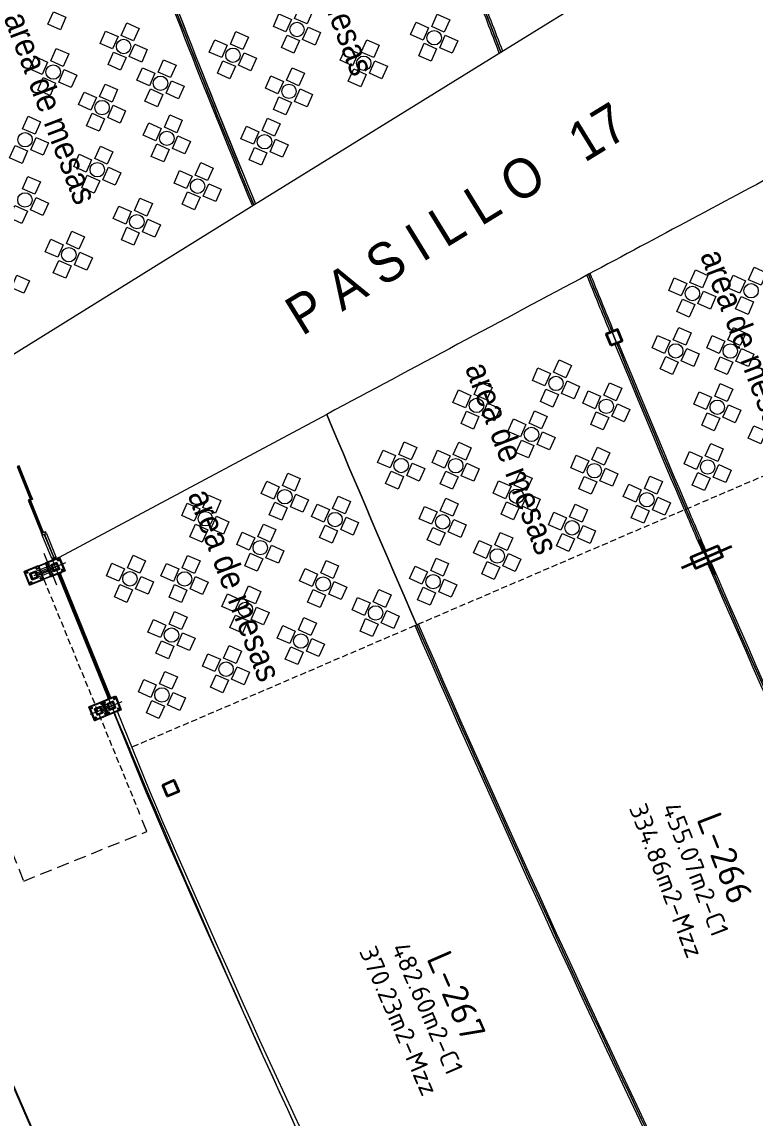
# Model space of a CAD drawing. Header units: metres. Extents: x 2 to 659295185, y -28 to 1124222152.
# Drawn here: x 655448.34 to 655478.48, y 1126261.32 to 1126306.41 of the extents above; entities that cross this region are included whole.
import ezdxf
from ezdxf.enums import TextEntityAlignment as Align

# ---------------------------------------------------------------- set-up
doc = ezdxf.new("R2010")
doc.units = ezdxf.units.M
doc.header["$MEASUREMENT"] = 0
for name, pattern in [('CCSM_C1_CUERPO NS$0$CONTINUA', [0]), ('CCSM_C1_CUERPO NS$0$DASHED', [0.75, 0.5, -0.25]), ('CCSM_C1_CUERPO NS$0$HIDDEN', [0.375, 0.25, -0.125]), ('CCSM_C1_CUERPO NS$0$HIDDEN2', [0.1875, 0.125, -0.0625]), ('CCSM_C1_CUERPO QR$0$HIDDEN', [0.375, 0.25, -0.125]), ('DASHDOT', [1, 0.5, -0.25, 0, -0.25])]:
    doc.linetypes.add(name, pattern=pattern)
doc.layers.get('0').update_dxf_attribs({"linetype": 'CONTINUOUS'})
for name, color, linetype in [('CCSM_C1_CUERPO BJ$0$A-LOCAL ID', 7, 'CONTINUOUS'), ('CCSM_C1_CUERPO BJ$0$ID_Nº LOCAL', 7, 'CONTINUOUS'), ('CCSM_C1_CUERPO NS$0$01', 1, 'CONTINUOUS'), ('CCSM_C1_CUERPO NS$0$03', 3, 'CONTINUOUS'), ('CCSM_C1_CUERPO NS$0$A-LOCAL ID', 7, 'CONTINUOUS'), ('CCSM_C1_CUERPO NS$0$A-MARCOS LOCALES', 4, 'CONTINUOUS'), ('CCSM_C1_CUERPO NS$0$a-mobiliario', 8, 'CCSM_C1_CUERPO NS$0$HIDDEN2'), ('CCSM_C1_CUERPO NS$0$A-PARED', 2, 'CCSM_C1_CUERPO NS$0$CONTINUA'), ('CCSM_C1_CUERPO NS$0$A-PROYECCIONES', 5, 'CCSM_C1_CUERPO NS$0$DASHED'), ('CCSM_C1_CUERPO NS$0$A-PUERTA', 5, 'CCSM_C1_CUERPO NS$0$CONTINUA'), ('CCSM_C1_CUERPO NS$0$FAC-ALUCOBOND', 7, 'CONTINUOUS'), ('CCSM_C1_CUERPO NS$0$ID_AREA EXACTA', 7, 'CONTINUOUS'), ('CCSM_C1_CUERPO NS$0$ID_Nº LOCAL', 7, 'CONTINUOUS'), ('CCSM_C1_CUERPO NS$0$ID_RUBRO', 7, 'CONTINUOUS'), ('CCSM_C1_CUERPO QR$0$A_PROYECCION', 5, 'CONTINUOUS'), ('Parcelas', 140, 'CONTINUOUS')]:
    doc.layers.add(name, color=color, linetype=linetype)
doc.layers.add('CCSM_C1_CUERPO NS$0$A-AREAS COMERCIALES', color=151, linetype='CONTINUOUS', plot=False)
for name, color, linetype, lineweight in [('CCSM_XREF ESTRUCTURA15$0$E-CA-COLUMNA', 2, 'CONTINUOUS', 35), ('CCSM_XREF ESTRUCTURA15$0$E-CS-COLUMNA', 2, 'CONTINUOUS', 35), ('LOCALES ASIGNADOS', 41, 'DASHDOT', 0)]:
    doc.layers.add(name, color=color, linetype=linetype, lineweight=lineweight)
doc.styles.add('CCSM_C1_CUERPO BJ$0$ROMANS', font='romans__.ttf')
doc.styles.add('CCSM_C1_CUERPO BJ$0$sigo', font='arial.ttf', dxfattribs={"width": 0.9})
doc.styles.add('CCSM_C1_CUERPO NS$0$ROMANS', font='romans__.ttf')
doc.styles.add('CCSM_C1_CUERPO NS$0$sigo', font='arial.ttf', dxfattribs={"width": 0.9})

# ---------------------------------------------------------------- blocks, each defined once
blk = doc.blocks.new('CCSM_C1_CUERPO NS$0$MARCO LOCAL-COLUMNA')
for points in [[(-0.05, -0.05), (-0.05, 0), (0.05, 0), (0.05, -0.05)], [(-0.045, -0.045), (-0.045, -0.005), (0.045, -0.005), (0.045, -0.045)]]:
    blk.add_lwpolyline(points, close=True)
blk = doc.blocks.new('CCSM_C1_CUERPO NS$0$Plancha')
at = {"layer": 'CCSM_C1_CUERPO NS$0$FAC-ALUCOBOND', "color": 30, "ltscale": 0.5}
blk.add_lwpolyline([(-1005445.059, 829005.109), (-1005444.459, 829005.109), (-1005444.459, 829004.509), (-1005445.059, 829004.509)], close=True, dxfattribs=at)
at = {"layer": 'CCSM_C1_CUERPO NS$0$FAC-ALUCOBOND', "color": 5, "ltscale": 0.5}
for points in [[(-1005444.889, 829004.679), (-1005444.629, 829004.679), (-1005444.629, 829004.939), (-1005444.889, 829004.939)], [(-1005444.869, 829004.699), (-1005444.649, 829004.699), (-1005444.649, 829004.919), (-1005444.869, 829004.919)]]:
    blk.add_lwpolyline(points, close=True, dxfattribs=at)
at = {"layer": 'CCSM_C1_CUERPO NS$0$FAC-ALUCOBOND', "color": 6, "ltscale": 0.5}
for centre in [(-1005444.974, 829005.024), (-1005444.544, 829005.024), (-1005444.974, 829004.594), (-1005444.544, 829004.594)]:
    blk.add_circle(centre, 0.0159, dxfattribs=at)
blk = doc.blocks.new('CCSM_C1_CUERPO NS$0$IDENT LOCAL')
at = {"style": 'CCSM_C1_CUERPO NS$0$ROMANS'}
for tag, height, p in [('NºLOCAL', 0.7, (0, 2.404)), ('AREA-EXACTA', 0.5, (0, 1.7)), ('RUBRO', 0.35, (0, 0.85)), ('USO', 0.35, (0, 0))]:
    blk.add_attdef(tag, text='', height=height, dxfattribs=at).set_placement(p, align=Align.BOTTOM_CENTER)
blk = doc.blocks.new('CCSM_XREF ESTRUCTURA15$0$CCSM_COLUMNA REC')
at = {"layer": 'CCSM_XREF ESTRUCTURA15$0$E-CA-COLUMNA'}
blk.add_lwpolyline([(-0.25, -0.25), (0.25, -0.25), (0.25, 0.25), (-0.25, 0.25)], close=True, dxfattribs=at)
blk = doc.blocks.new('CCSM_XREF ESTRUCTURA15$0$COLUM REC 120x50 mid')
at = {"color": 5}
for p, q in [((0, 1.124), (0, -1.124)), ((-0.789, 0), (0.789, 0))]:
    blk.add_line(p, q, dxfattribs=at)
at = {"color": 2}
blk.add_lwpolyline([(-0.25, 0.6), (-0.25, -0.6), (0.25, -0.6), (0.25, 0.6)], close=True, dxfattribs=at)
blk = doc.blocks.new('CCSM_C1_CUERPO BJ$0$IDENT LOCAL')
at = {"style": 'CCSM_C1_CUERPO BJ$0$ROMANS'}
for tag, height, p in [('AREA-EXACTA', 0.5, (0.587, 0.096)), ('NºLOCAL', 0.7, (1.17, 0.119)), ('RUBRO', 0.35, (0, 0)), ('USO', 0.35, (-0.587, -0.096))]:
    blk.add_attdef(tag, text='', height=height, rotation=279.3085, dxfattribs=at).set_placement(p, align=Align.BOTTOM_CENTER)

msp = doc.modelspace()

# ---------------------------------------------------------------- hatches: boundary and pattern name
at = {"layer": 'LOCALES ASIGNADOS'}
h = msp.add_hatch(color=256, dxfattribs=at)
edge = h.paths.add_edge_path()
edge.add_arc((219491.1056, 1054914.3756), 441878.9229, 9.308049718, 9.309563548, ccw=False)
edge.add_line((655551.8097, 1126384.9626), (655564.5398, 1126387.0492))
edge.add_line((655564.5398, 1126387.0492), (655562.5867, 1126398.9652))
edge.add_line((655562.5867, 1126398.9652), (655552.3922, 1126397.2942))
edge.add_line((655552.3922, 1126397.2942), (655552.4569, 1126396.8995))
edge.add_line((655552.4569, 1126396.8995), (655549.9212, 1126396.4839))

# ---------------------------------------------------------------- linework, layer by layer
at = {"layer": 'CCSM_C1_CUERPO NS$0$01', "lineweight": 5}
for p, q in [((655449.2698, 1126283.4927), (655449.2695, 1126283.492)), ((655449.2703, 1126283.4925), (655449.27, 1126283.4918))]:
    msp.add_line(p, q, dxfattribs=at)
at = {"layer": 'CCSM_C1_CUERPO NS$0$03', "lineweight": 5}
for p, q in [((655449.2695, 1126283.492), (655449.2679, 1126283.4883)), ((655449.27, 1126283.4918), (655449.2685, 1126283.4881))]:
    msp.add_line(p, q, dxfattribs=at)
at = {"layer": 'CCSM_C1_CUERPO NS$0$A-AREAS COMERCIALES', "lineweight": 5}
for points in [[(655476.5739, 1126310.4603, -0.0131207), (655467.6362, 1126335.8376), (655458.2684, 1126332.8156, 0.0136603), (655468.0327, 1126305.1682)], [(655468.0327, 1126305.1682, -0.0136603), (655458.2684, 1126332.8156), (655446.8587, 1126329.0974, 0.0216833), (655457.8825, 1126298.8792)], [(655436.8085, 1126326.0028), (655434.4359, 1126325.2346, 0.0121304), (655443.6808, 1126298.8664), (655443.6808, 1126298.8664, 0.5484899), (655443.6808, 1126298.8664), (655443.6808, 1126298.8664), (655443.6808, 1126298.8664), (655443.9517, 1126298.1514), (655443.9517, 1126298.1514), (655444.2078, 1126297.6024), (655444.2658, 1126297.4583), (655446.2902, 1126292.4525), (655446.5151, 1126291.8962), (655446.7936, 1126292.0086), (655457.8825, 1126298.8792, -0.0216833), (655446.8587, 1126329.0974), (655436.8619, 1126325.8408)], [(655487.1236, 1126261.2568), (655495.752, 1126265.4652, -0.0176781), (655480.1434, 1126300.5818, -0.0000026), (655471.635, 1126296.0281, 0.0173463)], [(655487.1237, 1126261.2566, -0.017346), (655471.635, 1126296.0281, 0.0000021), (655460.8734, 1126290.2684, 0.013291), (655476.3378, 1126255.9966)]]:
    msp.add_lwpolyline(points, format="xyb", close=True, dxfattribs=at)
for points in [[(655452.8255, 1126311.9592, 0.0093911), (655457.918, 1126298.9894)], [(655451.9063, 1126278.5648, 0.0160627), (655464.6555, 1126250.3005), (655476.3379, 1126255.9963, -0.0132909), (655460.8734, 1126290.2684), (655449.8785, 1126284.3838), (655449.5998, 1126284.2685), (655449.8215, 1126283.7201, 0.000064), (655451.9063, 1126278.5648)]]:
    msp.add_lwpolyline(points, format="xyb", dxfattribs=at)
at = {"layer": 'CCSM_C1_CUERPO NS$0$A-MARCOS LOCALES', "color": 9, "lineweight": 5}
for p, q in [((655451.8891, 1126278.6064), (655449.8247, 1126283.7122)), ((655451.9818, 1126278.6439), (655449.9174, 1126283.7497))]:
    msp.add_line(p, q, dxfattribs=at)
at = {"layer": 'CCSM_C1_CUERPO NS$0$a-mobiliario', "linetype": 'Continuous', "lineweight": 5}
for points in [[(655459.7781, 1126307.0668), (655460.2902, 1126306.8402), (655460.0635, 1126306.3281), (655459.5515, 1126306.5548)], [(655449.6388, 1126306.8284), (655450.1509, 1126306.6017), (655449.9242, 1126306.0896), (655449.4122, 1126306.3163)], [(655458.9095, 1126306.7361), (655459.4216, 1126306.5094), (655459.195, 1126305.9973), (655458.6829, 1126306.224)], [(655465.4172, 1126306.7277), (655465.9293, 1126306.501), (655465.7027, 1126305.9889), (655465.1906, 1126306.2156)], [(655452.6504, 1126306.366), (655453.1625, 1126306.1393), (655452.9358, 1126305.6273), (655452.4238, 1126305.8539)], [(655460.1089, 1126306.1983), (655460.621, 1126305.9716), (655460.3943, 1126305.4595), (655459.8822, 1126305.6862)], [(655464.5487, 1126306.3969), (655465.0607, 1126306.1703), (655464.8341, 1126305.6582), (655464.322, 1126305.8848)], [(655451.7818, 1126306.0352), (655452.2939, 1126305.8086), (655452.0673, 1126305.2965), (655451.5552, 1126305.5231)], [(655456.2737, 1126305.6776), (655456.7858, 1126305.4509), (655456.5591, 1126304.9388), (655456.047, 1126305.1655)], [(655457.1423, 1126306.0083), (655457.6543, 1126305.7817), (655457.4277, 1126305.2696), (655456.9156, 1126305.4963)], [(655459.2403, 1126305.8675), (655459.7524, 1126305.6409), (655459.5257, 1126305.1288), (655459.0137, 1126305.3554)], [(655462.5223, 1126305.6785), (655463.0344, 1126305.4518), (655462.8077, 1126304.9398), (655462.2957, 1126305.1664)], [(655465.748, 1126305.8591), (655466.2601, 1126305.6325), (655466.0334, 1126305.1204), (655465.5214, 1126305.347)], [(655449.7555, 1126305.3168), (655450.2676, 1126305.0902), (655450.0409, 1126304.5781), (655449.5288, 1126304.8047)], [(655452.9812, 1126305.4974), (655453.4933, 1126305.2708), (655453.2666, 1126304.7587), (655452.7545, 1126304.9853)], [(655461.6537, 1126305.3477), (655462.1658, 1126305.1211), (655461.9392, 1126304.609), (655461.4271, 1126304.8356)], [(655464.8794, 1126305.5283), (655465.3915, 1126305.3017), (655465.1649, 1126304.7896), (655464.6528, 1126305.0163)], [(655448.8869, 1126304.986), (655449.399, 1126304.7594), (655449.1723, 1126304.2473), (655448.6603, 1126304.4739)], [(655452.1126, 1126305.1666), (655452.6247, 1126304.94), (655452.398, 1126304.4279), (655451.886, 1126304.6546)], [(655454.1665, 1126304.8559), (655454.6785, 1126304.6293), (655454.4519, 1126304.1172), (655453.9398, 1126304.3438)], [(655456.6044, 1126304.809), (655457.1165, 1126304.5824), (655456.8899, 1126304.0703), (655456.3778, 1126304.2969)], [(655457.473, 1126305.1398), (655457.9851, 1126304.9131), (655457.7585, 1126304.401), (655457.2464, 1126304.6277)], [(655462.8531, 1126304.8099), (655463.3652, 1126304.5833), (655463.1385, 1126304.0712), (655462.6264, 1126304.2978)], [(655450.0862, 1126304.4482), (655450.5983, 1126304.2216), (655450.3717, 1126303.7095), (655449.8596, 1126303.9361)], [(655453.2979, 1126304.5251), (655453.81, 1126304.2985), (655453.5833, 1126303.7864), (655453.0712, 1126304.0131)], [(655459.4478, 1126304.5222), (655459.9599, 1126304.2955), (655459.7332, 1126303.7835), (655459.2211, 1126304.0101)], [(655461.9845, 1126304.4792), (655462.4966, 1126304.2525), (655462.2699, 1126303.7404), (655461.7579, 1126303.9671)], [(655449.2177, 1126304.1175), (655449.7298, 1126303.8908), (655449.5031, 1126303.3787), (655448.991, 1126303.6054)], [(655451.7652, 1126303.8526), (655452.2773, 1126303.626), (655452.0506, 1126303.1139), (655451.5385, 1126303.3405)], [(655454.4972, 1126303.9873), (655455.0093, 1126303.7607), (655454.7827, 1126303.2486), (655454.2706, 1126303.4753)], [(655458.5792, 1126304.1914), (655459.0913, 1126303.9648), (655458.8646, 1126303.4527), (655458.3526, 1126303.6793)], [(655450.8966, 1126303.5218), (655451.4087, 1126303.2952), (655451.182, 1126302.7831), (655450.67, 1126303.0098)], [(655453.6287, 1126303.6566), (655454.1407, 1126303.4299), (655453.9141, 1126302.9178), (655453.402, 1126303.1445)], [(655459.7785, 1126303.6536), (655460.2906, 1126303.427), (655460.064, 1126302.9149), (655459.5519, 1126303.1415)], [(655452.0959, 1126302.984), (655452.608, 1126302.7574), (655452.3814, 1126302.2453), (655451.8693, 1126302.4719)], [(655458.91, 1126303.3228), (655459.4221, 1126303.0962), (655459.1954, 1126302.5841), (655458.6833, 1126302.8108)], [(655448.5998, 1126302.5301), (655449.1119, 1126302.3034), (655448.8853, 1126301.7913), (655448.3732, 1126302.018)], [(655451.2274, 1126302.6533), (655451.7395, 1126302.4266), (655451.5128, 1126301.9145), (655451.0007, 1126302.1412)], [(655454.425, 1126302.5894), (655454.9371, 1126302.3627), (655454.7105, 1126301.8507), (655454.1984, 1126302.0773)], [(655453.5565, 1126302.2586), (655454.0686, 1126302.032), (655453.8419, 1126301.5199), (655453.3298, 1126301.7465)], [(655457.5747, 1126302.1191), (655458.0868, 1126301.8924), (655457.8602, 1126301.3803), (655457.3481, 1126301.607)], [(655458.4433, 1126302.4498), (655458.9554, 1126302.2232), (655458.7287, 1126301.7111), (655458.2166, 1126301.9378)], [(655448.9306, 1126301.6615), (655449.4427, 1126301.4348), (655449.2161, 1126300.9228), (655448.704, 1126301.1494)], [(655454.7558, 1126301.7208), (655455.2679, 1126301.4942), (655455.0412, 1126300.9821), (655454.5292, 1126301.2087)], [(655448.062, 1126301.3307), (655448.5741, 1126301.1041), (655448.3475, 1126300.592), (655447.8354, 1126300.8186)], [(655451.5668, 1126301.2989), (655452.0789, 1126301.0723), (655451.8523, 1126300.5602), (655451.3402, 1126300.7868)], [(655453.8872, 1126301.3901), (655454.3993, 1126301.1634), (655454.1727, 1126300.6513), (655453.6606, 1126300.878)], [(655457.9055, 1126301.2505), (655458.4176, 1126301.0239), (655458.1909, 1126300.5118), (655457.6788, 1126300.7384)], [(655458.7741, 1126301.5813), (655459.2861, 1126301.3546), (655459.0595, 1126300.8425), (655458.5474, 1126301.0692)], [(655450.6982, 1126300.9682), (655451.2103, 1126300.7415), (655450.9837, 1126300.2294), (655450.4716, 1126300.4561)], [(655451.8976, 1126300.4304), (655452.4097, 1126300.2037), (655452.183, 1126299.6916), (655451.6709, 1126299.9183)], [(655454.8246, 1126300.2924), (655455.3367, 1126300.0658), (655455.11, 1126299.5537), (655454.5979, 1126299.7803)], [(655455.6932, 1126300.6232), (655456.2052, 1126300.3966), (655455.9786, 1126299.8845), (655455.4665, 1126300.1111)], [(655448.5925, 1126300.0562), (655449.1046, 1126299.8296), (655448.8779, 1126299.3175), (655448.3658, 1126299.5441)], [(655451.029, 1126300.0996), (655451.5411, 1126299.8729), (655451.3145, 1126299.3609), (655450.8024, 1126299.5875)], [(655455.1554, 1126299.4239), (655455.6674, 1126299.1972), (655455.4408, 1126298.6851), (655454.9287, 1126298.9118)], [(655456.0239, 1126299.7546), (655456.536, 1126299.528), (655456.3094, 1126299.0159), (655455.7973, 1126299.2425)], [(655448.9233, 1126299.1876), (655449.4353, 1126298.961), (655449.2087, 1126298.4489), (655448.6966, 1126298.6755)], [(655453.1946, 1126299.1623), (655453.7067, 1126298.9356), (655453.4801, 1126298.4235), (655452.968, 1126298.6502)], [(655448.0547, 1126298.8569), (655448.5668, 1126298.6302), (655448.3401, 1126298.1181), (655447.828, 1126298.3448)], [(655452.3261, 1126298.8315), (655452.8381, 1126298.6049), (655452.6115, 1126298.0928), (655452.0994, 1126298.3194)], [(655453.5254, 1126298.2937), (655454.0375, 1126298.067), (655453.8108, 1126297.555), (655453.2987, 1126297.7816)], [(655450.3979, 1126297.8013), (655450.91, 1126297.5746), (655450.6834, 1126297.0625), (655450.1713, 1126297.2892)], [(655452.6568, 1126297.9629), (655453.1689, 1126297.7363), (655452.9423, 1126297.2242), (655452.4302, 1126297.4508)], [(655449.5293, 1126297.4705), (655450.0414, 1126297.2439), (655449.8148, 1126296.7318), (655449.3027, 1126296.9584)], [(655450.7287, 1126296.9327), (655451.2408, 1126296.7061), (655451.0141, 1126296.194), (655450.502, 1126296.4206)], [(655449.8601, 1126296.6019), (655450.3722, 1126296.3753), (655450.1456, 1126295.8632), (655449.6335, 1126296.0898)], [(655476.0298, 1126296.2084), (655476.5419, 1126295.9818), (655476.3152, 1126295.4697), (655475.8031, 1126295.6963)], [(655478.4445, 1126296.3193), (655478.9566, 1126296.0926), (655478.7299, 1126295.5806), (655478.2179, 1126295.8072)], [(655448.1405, 1126295.9903), (655448.6526, 1126295.7637), (655448.4259, 1126295.2516), (655447.9138, 1126295.4783)], [(655475.1612, 1126295.8776), (655475.6733, 1126295.651), (655475.4466, 1126295.1389), (655474.9346, 1126295.3655)], [(655477.5759, 1126295.9885), (655478.088, 1126295.7619), (655477.8614, 1126295.2498), (655477.3493, 1126295.4764)], [(655476.3605, 1126295.3398), (655476.8726, 1126295.1132), (655476.646, 1126294.6011), (655476.1339, 1126294.8277)], [(655475.492, 1126295.0091), (655476.0041, 1126294.7824), (655475.7774, 1126294.2703), (655475.2653, 1126294.497)], [(655477.9067, 1126295.1199), (655478.4188, 1126294.8933), (655478.1921, 1126294.3812), (655477.6801, 1126294.6079)], [(655474.4769, 1126293.5163), (655474.989, 1126293.2897), (655474.7624, 1126292.7776), (655474.2503, 1126293.0042)], [(655475.3455, 1126293.8471), (655475.8576, 1126293.6205), (655475.631, 1126293.1084), (655475.1189, 1126293.335)], [(655476.7201, 1126293.5093), (655477.2322, 1126293.2826), (655477.0055, 1126292.7706), (655476.4935, 1126292.9972)], [(655477.5887, 1126293.8401), (655478.1008, 1126293.6134), (655477.8741, 1126293.1013), (655477.362, 1126293.328)], [(655474.8077, 1126292.6478), (655475.3198, 1126292.4211), (655475.0932, 1126291.909), (655474.5811, 1126292.1357)], [(655475.6763, 1126292.9785), (655476.1884, 1126292.7519), (655475.9617, 1126292.2398), (655475.4496, 1126292.4664)], [(655477.0509, 1126292.6407), (655477.563, 1126292.4141), (655477.3363, 1126291.902), (655476.8242, 1126292.1286)], [(655477.9194, 1126292.9715), (655478.4315, 1126292.7448), (655478.2049, 1126292.2328), (655477.6928, 1126292.4594)], [(655469.555, 1126292.1778), (655470.0671, 1126291.9511), (655469.8405, 1126291.439), (655469.3284, 1126291.6657)], [(655470.4236, 1126292.5085), (655470.9357, 1126292.2819), (655470.7091, 1126291.7698), (655470.197, 1126291.9964)], [(655466.2891, 1126291.2726), (655466.8012, 1126291.046), (655466.5745, 1126290.5339), (655466.0625, 1126290.7605)], [(655467.1577, 1126291.6034), (655467.6698, 1126291.3768), (655467.4431, 1126290.8647), (655466.931, 1126291.0913)], [(655469.8858, 1126291.3092), (655470.3979, 1126291.0825), (655470.1713, 1126290.5705), (655469.6592, 1126290.7971)], [(655470.7544, 1126291.64), (655471.2665, 1126291.4133), (655471.0398, 1126290.9012), (655470.5277, 1126291.1279)], [(655471.622, 1126291.2368), (655472.1341, 1126291.0102), (655471.9075, 1126290.4981), (655471.3954, 1126290.7247)], [(655472.4906, 1126291.5676), (655473.0027, 1126291.3409), (655472.776, 1126290.8288), (655472.264, 1126291.0555)], [(655477.0529, 1126291.5308), (655477.5649, 1126291.3042), (655477.3383, 1126290.7921), (655476.8262, 1126291.0187)], [(655476.1843, 1126291.2001), (655476.6964, 1126290.9734), (655476.4697, 1126290.4613), (655475.9576, 1126290.688)], [(655466.6199, 1126290.4041), (655467.132, 1126290.1774), (655466.9053, 1126289.6653), (655466.3932, 1126289.892)], [(655467.4884, 1126290.7348), (655468.0005, 1126290.5082), (655467.7739, 1126289.9961), (655467.2618, 1126290.2227)], [(655469.4161, 1126290.4113), (655469.9282, 1126290.1846), (655469.7015, 1126289.6725), (655469.1894, 1126289.8992)], [(655471.9528, 1126290.3682), (655472.4649, 1126290.1416), (655472.2382, 1126289.6295), (655471.7262, 1126289.8561)], [(655472.8214, 1126290.699), (655473.3335, 1126290.4724), (655473.1068, 1126289.9603), (655472.5947, 1126290.1869)], [(655476.5151, 1126290.3315), (655477.0271, 1126290.1048), (655476.8005, 1126289.5928), (655476.2884, 1126289.8194)], [(655477.3836, 1126290.6623), (655477.8957, 1126290.4356), (655477.6691, 1126289.9235), (655477.157, 1126290.1502)], [(655468.5475, 1126290.0805), (655469.0596, 1126289.8538), (655468.8329, 1126289.3418), (655468.3209, 1126289.5684)], [(655469.7468, 1126289.5427), (655470.2589, 1126289.316), (655470.0323, 1126288.804), (655469.5202, 1126289.0306)], [(655478.4267, 1126289.7988), (655478.9388, 1126289.5721), (655478.7122, 1126289.0601), (655478.2001, 1126289.2867)], [(655464.0587, 1126289.1312), (655464.5708, 1126288.9046), (655464.3441, 1126288.3925), (655463.8321, 1126288.6191)], [(655466.3019, 1126289.1242), (655466.8139, 1126288.8975), (655466.5873, 1126288.3854), (655466.0752, 1126288.6121)], [(655468.8783, 1126289.2119), (655469.3904, 1126288.9853), (655469.1637, 1126288.4732), (655468.6516, 1126288.6998)], [(655476.6595, 1126289.0711), (655477.1715, 1126288.8444), (655476.9449, 1126288.3323), (655476.4328, 1126288.559)], [(655463.1901, 1126288.8004), (655463.7022, 1126288.5738), (655463.4756, 1126288.0617), (655462.9635, 1126288.2884)], [(655465.4333, 1126288.7934), (655465.9454, 1126288.5668), (655465.7187, 1126288.0547), (655465.2066, 1126288.2813)], [(655471.1308, 1126288.5863), (655471.6429, 1126288.3597), (655471.4163, 1126287.8476), (655470.9042, 1126288.0742)], [(655471.9994, 1126288.9171), (655472.5115, 1126288.6904), (655472.2848, 1126288.1784), (655471.7727, 1126288.405)], [(655475.7909, 1126288.7403), (655476.303, 1126288.5137), (655476.0763, 1126288.0016), (655475.5642, 1126288.2282)], [(655464.3895, 1126288.2626), (655464.9016, 1126288.036), (655464.6749, 1126287.5239), (655464.1628, 1126287.7506)], [(655466.6326, 1126288.2556), (655467.1447, 1126288.029), (655466.9181, 1126287.5169), (655466.406, 1126287.7435)], [(655476.9902, 1126288.2025), (655477.5023, 1126287.9759), (655477.2757, 1126287.4638), (655476.7636, 1126287.6904)], [(655459.2757, 1126287.8507), (655459.7878, 1126287.624), (655459.5612, 1126287.112), (655459.0491, 1126287.3386)], [(655463.5209, 1126287.9319), (655464.033, 1126287.7052), (655463.8063, 1126287.1931), (655463.2943, 1126287.4198)], [(655465.7641, 1126287.9248), (655466.2761, 1126287.6982), (655466.0495, 1126287.1861), (655465.5374, 1126287.4127)], [(655468.8052, 1126287.8696), (655469.3173, 1126287.643), (655469.0906, 1126287.1309), (655468.5785, 1126287.3576)], [(655471.4616, 1126287.7177), (655471.9737, 1126287.4911), (655471.747, 1126286.979), (655471.2349, 1126287.2057)], [(655472.3302, 1126288.0485), (655472.8422, 1126287.8219), (655472.6156, 1126287.3098), (655472.1035, 1126287.5364)], [(655474.1576, 1126287.7263), (655474.6696, 1126287.4996), (655474.443, 1126286.9876), (655473.9309, 1126287.2142)], [(655476.1217, 1126287.8717), (655476.6337, 1126287.6451), (655476.4071, 1126287.133), (655475.895, 1126287.3596)], [(655458.4072, 1126287.5199), (655458.9192, 1126287.2933), (655458.6926, 1126286.7812), (655458.1805, 1126287.0078)], [(655467.9366, 1126287.5389), (655468.4487, 1126287.3122), (655468.2221, 1126286.8002), (655467.71, 1126287.0268)], [(655473.289, 1126287.3955), (655473.8011, 1126287.1689), (655473.5744, 1126286.6568), (655473.0623, 1126286.8834)], [(655456.0098, 1126286.9456), (655456.5219, 1126286.7189), (655456.2952, 1126286.2068), (655455.7831, 1126286.4335)], [(655459.6065, 1126286.9821), (655460.1186, 1126286.7555), (655459.8919, 1126286.2434), (655459.3799, 1126286.47)], [(655461.3427, 1126286.9097), (655461.8548, 1126286.6831), (655461.6282, 1126286.171), (655461.1161, 1126286.3976)], [(655465.766, 1126286.8149), (655466.2781, 1126286.5883), (655466.0515, 1126286.0762), (655465.5394, 1126286.3029)], [(655469.136, 1126287.0011), (655469.648, 1126286.7744), (655469.4214, 1126286.2623), (655468.9093, 1126286.489)], [(655474.4883, 1126286.8577), (655475.0004, 1126286.6311), (655474.7738, 1126286.119), (655474.2617, 1126286.3456)], [(655455.1412, 1126286.6148), (655455.6533, 1126286.3881), (655455.4267, 1126285.8761), (655454.9146, 1126286.1027)], [(655458.7379, 1126286.6513), (655459.25, 1126286.4247), (655459.0234, 1126285.9126), (655458.5113, 1126286.1393)], [(655460.4741, 1126286.579), (655460.9862, 1126286.3523), (655460.7596, 1126285.8402), (655460.2475, 1126286.0669)], [(655464.8975, 1126286.4842), (655465.4096, 1126286.2575), (655465.1829, 1126285.7454), (655464.6708, 1126285.9721)], [(655468.2674, 1126286.6703), (655468.7795, 1126286.4437), (655468.5528, 1126285.9316), (655468.0407, 1126286.1582)], [(655471.083, 1126286.57), (655471.5951, 1126286.3433), (655471.3685, 1126285.8313), (655470.8564, 1126286.0579)], [(655473.6198, 1126286.5269), (655474.1318, 1126286.3003), (655473.9052, 1126285.7882), (655473.3931, 1126286.0149)], [(655456.3406, 1126286.077), (655456.8526, 1126285.8503), (655456.626, 1126285.3383), (655456.1139, 1126285.5649)], [(655461.6735, 1126286.0412), (655462.1856, 1126285.8145), (655461.9589, 1126285.3024), (655461.4468, 1126285.5291)], [(655466.0968, 1126285.9464), (655466.6089, 1126285.7197), (655466.3823, 1126285.2076), (655465.8702, 1126285.4343)], [(655470.2145, 1126286.2392), (655470.7265, 1126286.0126), (655470.4999, 1126285.5005), (655469.9878, 1126285.7271)], [(655455.472, 1126285.7462), (655455.9841, 1126285.5196), (655455.7574, 1126285.0075), (655455.2453, 1126285.2341)], [(655457.3996, 1126285.4227), (655457.9117, 1126285.196), (655457.6851, 1126284.6839), (655457.173, 1126284.9106)], [(655458.2682, 1126285.7534), (655458.7803, 1126285.5268), (655458.5536, 1126285.0147), (655458.0415, 1126285.2413)], [(655460.8049, 1126285.7104), (655461.317, 1126285.4837), (655461.0904, 1126284.9717), (655460.5783, 1126285.1983)], [(655465.2282, 1126285.6156), (655465.7403, 1126285.389), (655465.5137, 1126284.8769), (655465.0016, 1126285.1035)], [(655468.0085, 1126285.4137), (655468.5206, 1126285.187), (655468.2939, 1126284.6749), (655467.7819, 1126284.9016)], [(655470.5452, 1126285.3706), (655471.0573, 1126285.144), (655470.8307, 1126284.6319), (655470.3186, 1126284.8586)], [(655471.4138, 1126285.7014), (655471.9259, 1126285.4748), (655471.6992, 1126284.9627), (655471.1872, 1126285.1893)], [(655467.1399, 1126285.0829), (655467.652, 1126284.8563), (655467.4254, 1126284.3442), (655466.9133, 1126284.5708)], [(655452.9108, 1126284.4734), (655453.4229, 1126284.2467), (655453.1962, 1126283.7346), (655452.6842, 1126283.9613)], [(655455.154, 1126284.4663), (655455.666, 1126284.2397), (655455.4394, 1126283.7276), (655454.9273, 1126283.9542)], [(655457.7304, 1126284.5541), (655458.2425, 1126284.3274), (655458.0158, 1126283.8153), (655457.5037, 1126284.042)], [(655458.599, 1126284.8848), (655459.111, 1126284.6582), (655458.8844, 1126284.1461), (655458.3723, 1126284.3728)], [(655468.3393, 1126284.5451), (655468.8514, 1126284.3185), (655468.6247, 1126283.8064), (655468.1126, 1126284.033)], [(655452.0422, 1126284.1426), (655452.5543, 1126283.916), (655452.3277, 1126283.4039), (655451.8156, 1126283.6305)], [(655454.2854, 1126284.1356), (655454.7975, 1126283.9089), (655454.5708, 1126283.3968), (655454.0587, 1126283.6235)], [(655460.8515, 1126284.2592), (655461.3636, 1126284.0326), (655461.1369, 1126283.5205), (655460.6248, 1126283.7472)], [(655464.5041, 1126284.0244), (655465.0162, 1126283.7978), (655464.7895, 1126283.2857), (655464.2774, 1126283.5123)], [(655465.3726, 1126284.3552), (655465.8847, 1126284.1285), (655465.6581, 1126283.6164), (655465.146, 1126283.8431)], [(655467.4707, 1126284.2143), (655467.9828, 1126283.9877), (655467.7561, 1126283.4756), (655467.2441, 1126283.7022)], [(655453.2416, 1126283.6048), (655453.7537, 1126283.3782), (655453.527, 1126282.8661), (655453.0149, 1126283.0927)], [(655455.4847, 1126283.5978), (655455.9968, 1126283.3711), (655455.7702, 1126282.859), (655455.2581, 1126283.0857)], [(655459.9829, 1126283.9285), (655460.495, 1126283.7018), (655460.2684, 1126283.1897), (655459.7563, 1126283.4164)], [(655452.373, 1126283.274), (655452.8851, 1126283.0474), (655452.6584, 1126282.5353), (655452.1464, 1126282.7619)], [(655454.6162, 1126283.267), (655455.1282, 1126283.0403), (655454.9016, 1126282.5283), (655454.3895, 1126282.7549)], [(655457.6573, 1126283.2118), (655458.1694, 1126282.9852), (655457.9427, 1126282.4731), (655457.4307, 1126282.6997)], [(655461.1823, 1126283.3907), (655461.6943, 1126283.164), (655461.4677, 1126282.6519), (655460.9556, 1126282.8786)], [(655464.8348, 1126283.1558), (655465.3469, 1126282.9292), (655465.1203, 1126282.4171), (655464.6082, 1126282.6438)], [(655465.7034, 1126283.4866), (655466.2155, 1126283.26), (655465.9889, 1126282.7479), (655465.4768, 1126282.9745)], [(655456.7887, 1126282.881), (655457.3008, 1126282.6544), (655457.0742, 1126282.1423), (655456.5621, 1126282.369)], [(655460.3137, 1126283.0599), (655460.8258, 1126282.8333), (655460.5991, 1126282.3212), (655460.087, 1126282.5478)], [(655462.1411, 1126282.7377), (655462.6532, 1126282.511), (655462.4265, 1126281.9989), (655461.9145, 1126282.2256)], [(655463.0097, 1126283.0684), (655463.5218, 1126282.8418), (655463.2951, 1126282.3297), (655462.783, 1126282.5564)], [(655457.9881, 1126282.3432), (655458.5002, 1126282.1166), (655458.2735, 1126281.6045), (655457.7614, 1126281.8312)], [(655453.7496, 1126281.8263), (655454.2617, 1126281.5997), (655454.035, 1126281.0876), (655453.5229, 1126281.3142)], [(655454.6181, 1126282.1571), (655455.1302, 1126281.9305), (655454.9036, 1126281.4184), (655454.3915, 1126281.645)], [(655457.1195, 1126282.0125), (655457.6316, 1126281.7858), (655457.4049, 1126281.2737), (655456.8929, 1126281.5004)], [(655459.9351, 1126281.9121), (655460.4472, 1126281.6855), (655460.2206, 1126281.1734), (655459.7085, 1126281.4001)], [(655462.4719, 1126281.8691), (655462.984, 1126281.6425), (655462.7573, 1126281.1304), (655462.2452, 1126281.357)], [(655463.3404, 1126282.1999), (655463.8525, 1126281.9732), (655463.6259, 1126281.4611), (655463.1138, 1126281.6878)], [(655459.0666, 1126281.5814), (655459.5787, 1126281.3547), (655459.352, 1126280.8426), (655458.8399, 1126281.0693)], [(655454.0803, 1126280.9578), (655454.5924, 1126280.7311), (655454.3658, 1126280.219), (655453.8537, 1126280.4457)], [(655454.9489, 1126281.2885), (655455.461, 1126281.0619), (655455.2344, 1126280.5498), (655454.7223, 1126280.7764)], [(655460.2659, 1126281.0436), (655460.778, 1126280.8169), (655460.5513, 1126280.3048), (655460.0393, 1126280.5315)], [(655455.992, 1126280.4251), (655456.5041, 1126280.1984), (655456.2775, 1126279.6863), (655455.7654, 1126279.913)], [(655456.8606, 1126280.7558), (655457.3727, 1126280.5292), (655457.146, 1126280.0171), (655456.634, 1126280.2437)], [(655459.3973, 1126280.7128), (655459.9094, 1126280.4862), (655459.6828, 1126279.9741), (655459.1707, 1126280.2007)], [(655454.2248, 1126279.6973), (655454.7368, 1126279.4707), (655454.5102, 1126278.9586), (655453.9981, 1126279.1853)], [(655456.3228, 1126279.5565), (655456.8349, 1126279.3299), (655456.6082, 1126278.8178), (655456.0962, 1126279.0444)], [(655457.1914, 1126279.8873), (655457.7035, 1126279.6606), (655457.4768, 1126279.1485), (655456.9647, 1126279.3752)], [(655453.3562, 1126279.3666), (655453.8683, 1126279.1399), (655453.6416, 1126278.6278), (655453.1295, 1126278.8545)], [(655454.5555, 1126278.8288), (655455.0676, 1126278.6021), (655454.841, 1126278.09), (655454.3289, 1126278.3167)], [(655453.6869, 1126278.498), (655454.199, 1126278.2714), (655453.9724, 1126277.7593), (655453.4603, 1126277.9859)]]:
    msp.add_lwpolyline(points, close=True, dxfattribs=at)
for centre in [(655459.6519, 1126306.0978), (655452.5242, 1126305.397), (655465.2911, 1126305.7586), (655457.0161, 1126305.0393), (655462.3961, 1126304.7095), (655449.6293, 1126304.3478), (655454.0403, 1126303.8869), (655459.3216, 1126303.5531), (655451.639, 1126302.8836), (655448.4737, 1126301.561), (655454.2989, 1126301.6204), (655458.3171, 1126301.4808), (655451.4406, 1126300.3299), (655455.567, 1126299.6542), (655448.4663, 1126299.0872), (655453.0684, 1126298.1932), (655450.2717, 1126296.8322), (655475.9036, 1126295.2394), (655478.3183, 1126295.3503), (655475.2193, 1126292.8781), (655477.4625, 1126292.871), (655470.2974, 1126291.5395), (655467.0315, 1126290.6344), (655472.3644, 1126290.5985), (655476.9267, 1126290.5618), (655469.2899, 1126289.4422), (655463.9325, 1126288.1622), (655466.1757, 1126288.1551), (655471.8732, 1126287.9481), (655476.5333, 1126288.102), (655459.1495, 1126286.8816), (655468.679, 1126286.9006), (655474.0314, 1126286.7573), (655455.8836, 1126285.9765), (655461.2165, 1126285.9407), (655465.6399, 1126285.8459), (655470.9568, 1126285.6009), (655458.142, 1126284.7844), (655467.8823, 1126284.4446), (655452.7846, 1126283.5043), (655455.0278, 1126283.4973), (655460.7253, 1126283.2902), (655465.2465, 1126283.3861), (655457.5311, 1126282.2428), (655462.8835, 1126282.0994), (655454.492, 1126281.1881), (655459.809, 1126280.9431), (655456.7344, 1126279.7868), (655454.0986, 1126278.7283)]:
    msp.add_circle(centre, 0.2966, dxfattribs=at)
at = {"layer": 'CCSM_C1_CUERPO NS$0$A-PARED', "color": 7, "linetype": 'Continuous', "lineweight": 5}
for points in [[(655452.8255, 1126311.9592, 0.0094423), (655457.9471, 1126298.9192)], [(655452.6853, 1126311.9059, 0.0094579), (655457.8179, 1126298.8392, 0.0094579)], [(655467.9678, 1126305.128, -0.001268), (655466.9978, 1126307.6719, -0.001268)], [(655467.1381, 1126307.7249, 0.0012547), (655468.0976, 1126305.2084)], [(655472.5275, 1126293.6374, -0.001158), (655471.5685, 1126295.9925)], [(655472.6666, 1126293.6936, -0.0011657), (655471.7015, 1126296.0637)], [(655475.581, 1126286.3384, -0.0033755), (655472.7174, 1126293.1748, -0.0033755)], [(655475.719, 1126286.3973, -0.0033751), (655472.8564, 1126293.2311, -0.0033751)]]:
    msp.add_lwpolyline(points, format="xyb", dxfattribs=at)
at = {"layer": 'CCSM_C1_CUERPO NS$0$A-PARED', "linetype": 'Continuous', "lineweight": 5}
for points in [[(655476.4659, 1126284.6557, -0.0008633), (655475.719, 1126286.3973), (655475.581, 1126286.3384, 0.0008634), (655476.3282, 1126284.5962, 0.0008634)], [(655476.5263, 1126284.1371, 0.0113382), (655486.9129, 1126261.5177)], [(655487.0478, 1126261.5834, -0.0113383), (655476.664, 1126284.1966, -0.0113383)], [(655476.1262, 1126256.2595, -0.0101257), (655464.5061, 1126281.5791), (655464.6443, 1126281.6376)], [(655476.2613, 1126256.3248, -0.0101252), (655464.6443, 1126281.6376, -0.0102239)]]:
    msp.add_lwpolyline(points, format="xyb", dxfattribs=at)
for points in [[(655449.8785, 1126284.3838), (655450.1031, 1126283.8274), (655448.6565, 1126283.2436), (655448.4319, 1126283.8)], [(655449.8674, 1126284.3578), (655450.077, 1126283.8385), (655448.6676, 1126283.2696), (655448.458, 1126283.7889)], [(655449.7845, 1126284.1626), (655449.8818, 1126283.9215), (655448.7505, 1126283.4649), (655448.6532, 1126283.706)], [(655452.1882, 1126278.6732), (655452.4128, 1126278.1169), (655451.3371, 1126277.6827), (655451.1125, 1126278.2391)], [(655452.1771, 1126278.6472), (655452.3867, 1126278.1279), (655451.3481, 1126277.7087), (655451.1385, 1126278.228)], [(655452.0942, 1126278.452), (655452.1915, 1126278.2109), (655451.4311, 1126277.904), (655451.3338, 1126278.1451)]]:
    msp.add_lwpolyline(points, close=True, dxfattribs=at)
at = {"layer": 'CCSM_C1_CUERPO NS$0$A-PARED', "lineweight": 5}
for points in [[(655452.1165, 1126277.9973), (655453.4315, 1126274.7468), (655453.6789, 1126274.1742, 0.0108776), (655464.4207, 1126250.7756)], [(655452.2556, 1126278.0534), (655453.5692, 1126274.8063), (655453.8165, 1126274.234, 0.0113829), (655464.7219, 1126250.4998)]]:
    msp.add_lwpolyline(points, format="xyb", dxfattribs=at)
at = {"layer": 'CCSM_C1_CUERPO NS$0$A-PROYECCIONES', "lineweight": 5}
msp.add_lwpolyline([(655442.9148, 1126299.2274), (655442.5867, 1126300.0416), (655437.534, 1126297.9988), (655448.4156, 1126271.0724), (655453.4741, 1126273.1118), (655453.4741, 1126273.1118), (655453.1428, 1126273.9315)], dxfattribs=at)
at = {"layer": 'CCSM_C1_CUERPO NS$0$A-PROYECCIONES', "color": 8, "linetype": 'CCSM_C1_CUERPO NS$0$HIDDEN', "lineweight": 5}
msp.add_lwpolyline([(655449.2439, 1126283.4774), (655453.1428, 1126273.9315)], dxfattribs=at)
at = {"layer": 'CCSM_C1_CUERPO NS$0$A-PUERTA', "color": 8, "lineweight": 5}
for p, q in [((655449.7536, 1126284.3414), (655449.5828, 1126284.3371)), ((655449.6053, 1126284.2815), (655449.7312, 1126284.3971))]:
    msp.add_line(p, q, dxfattribs=at)
for points in [[(655448.7778, 1126286.7827), (655448.2253, 1126288.1504), (655448.1419, 1126288.1167), (655448.6943, 1126286.749)], [(655449.2355, 1126285.4092), (655448.6831, 1126286.7768), (655448.5996, 1126286.7431), (655449.1521, 1126285.3755)], [(655449.2355, 1126285.4092), (655448.6831, 1126286.7768), (655448.5996, 1126286.7431), (655449.1521, 1126285.3755)], [(655449.349, 1126285.3687), (655449.7363, 1126284.4099), (655449.5698, 1126284.3427), (655449.1821, 1126285.3013)]]:
    msp.add_lwpolyline(points, close=True, dxfattribs=at)
at = {"layer": 'CCSM_C1_CUERPO NS$0$A-PUERTA', "color": 135, "lineweight": 5}
for points in [[(655448.7294, 1126286.7956), (655448.1995, 1126288.1076), (655448.1902, 1126288.1038), (655448.7202, 1126286.7918)], [(655449.1872, 1126285.422), (655448.6572, 1126286.734), (655448.648, 1126286.7303), (655449.1779, 1126285.4183)], [(655449.6618, 1126284.3799), (655449.6532, 1126284.3764), (655449.263, 1126285.334), (655449.2731, 1126285.3382)]]:
    msp.add_lwpolyline(points, close=True, dxfattribs=at)
at = {"layer": 'CCSM_C1_CUERPO NS$0$A-PUERTA', "lineweight": 5}
for points in [[(655448.676, 1126286.6877), (655448.676, 1126286.6877, 0.4142136), (655448.6981, 1126286.7398), (655448.6831, 1126286.7768), (655448.5996, 1126286.7431), (655448.6146, 1126286.706, 0.4142135), (655448.6667, 1126286.6839), (655448.6667, 1126286.6839), (655448.648, 1126286.7303), (655448.6572, 1126286.734)], [(655448.7107, 1126286.8419), (655448.7154, 1126286.8438, -0.4408492), (655448.7628, 1126286.8198), (655448.7778, 1126286.7827), (655448.6943, 1126286.749), (655448.6793, 1126286.7861, -0.4142136), (655448.7014, 1126286.8382), (655448.7014, 1126286.8382), (655448.7202, 1126286.7918), (655448.7294, 1126286.7956)], [(655449.1685, 1126285.4684), (655449.1639, 1126285.4665, -0.3891753), (655449.2206, 1126285.4463), (655449.2355, 1126285.4092), (655449.1521, 1126285.3755), (655449.1371, 1126285.4126, -0.4142136), (655449.1592, 1126285.4647), (655449.1592, 1126285.4647), (655449.1779, 1126285.4183), (655449.1872, 1126285.422)]]:
    msp.add_lwpolyline(points, format="xyb", close=True, dxfattribs=at)
for points in [[(655449.1521, 1126285.3755), (655449.1821, 1126285.3013), (655449.349, 1126285.3687), (655449.319, 1126285.4429)], [(655449.1651, 1126285.37), (655449.1876, 1126285.3143), (655449.3359, 1126285.3743), (655449.3135, 1126285.4299)], [(655449.5698, 1126284.3427), (655449.5998, 1126284.2685), (655449.7667, 1126284.3359), (655449.7367, 1126284.4101)], [(655449.5698, 1126284.3427), (655449.5998, 1126284.2685), (655449.7667, 1126284.3359), (655449.7367, 1126284.4101)], [(655449.5828, 1126284.3371), (655449.6053, 1126284.2815), (655449.7536, 1126284.3414), (655449.7312, 1126284.3971)], [(655449.5828, 1126284.3371), (655449.6053, 1126284.2815), (655449.7536, 1126284.3414), (655449.7312, 1126284.3971)]]:
    msp.add_lwpolyline(points, close=True, dxfattribs=at)
at = {"layer": 'CCSM_C1_CUERPO NS$0$A-PUERTA', "color": 135, "lineweight": 5}
msp.add_lwpolyline([(655451.93, 1126278.6229), (655449.8848, 1126283.6836), (655449.8941, 1126283.6874), (655451.9392, 1126278.6266)], dxfattribs=at)
at = {"layer": 'CCSM_C1_CUERPO NS$0$FAC-ALUCOBOND', "color": 5, "linetype": 'Continuous', "lineweight": 5}
for p, q in [((655449.2377, 1126284.5566), (655449.7617, 1126283.2583)), ((655448.8506, 1126283.6454), (655450.1488, 1126284.1694)), ((655451.1603, 1126277.9348), (655452.4586, 1126278.4588))]:
    msp.add_line(p, q, dxfattribs=at)
at = {"layer": 'CCSM_C1_CUERPO NS$0$FAC-ALUCOBOND', "color": 2, "linetype": 'Continuous', "lineweight": 5}
for points in [[(655449.5434, 1126284.0652), (655449.6407, 1126283.8241), (655449.8818, 1126283.9215), (655449.7845, 1126284.1626)], [(655449.5434, 1126284.0652), (655449.6407, 1126283.8241), (655449.8818, 1126283.9215), (655449.7845, 1126284.1626)], [(655448.6717, 1126283.7134), (655448.769, 1126283.4723), (655449.0101, 1126283.5696), (655448.9128, 1126283.8107)], [(655448.9428, 1126283.7366), (655448.9802, 1126283.6438), (655449.6108, 1126283.8983), (655449.5733, 1126283.9911)], [(655451.3338, 1126278.1451), (655451.4311, 1126277.904), (655451.6722, 1126278.0013), (655451.5749, 1126278.2424)], [(655451.6048, 1126278.1682), (655451.6423, 1126278.0755), (655451.9205, 1126278.1877), (655451.883, 1126278.2805)], [(655451.8531, 1126278.3547), (655451.9504, 1126278.1136), (655452.1915, 1126278.2109), (655452.0942, 1126278.452)]]:
    msp.add_lwpolyline(points, close=True, dxfattribs=at)
at = {"layer": 'CCSM_C1_CUERPO QR$0$A_PROYECCION', "linetype": 'CCSM_C1_CUERPO QR$0$HIDDEN', "lineweight": 5}
msp.add_line((655484.4711, 1126290.1557), (655452.7168, 1126276.5134), dxfattribs=at)
at = {"layer": 'Parcelas', "lineweight": -3}
msp.add_lwpolyline([(655407, 1126373), (655419, 1126334), (655427, 1126311), (655450, 1126258), (655470, 1126227), (655488, 1126195), (655518, 1126139), (655542, 1126099), (655569, 1126079), (655592, 1126071), (655606, 1126082), (655630, 1126102), (655649, 1126122), (655663, 1126152), (655658, 1126217), (655647, 1126289), (655665, 1126303), (655670, 1126341)], dxfattribs=at)

# ---------------------------------------------------------------- block references
at = {"layer": 'CCSM_C1_CUERPO BJ$0$A-LOCAL ID', "lineweight": 5}
ref = msp.add_blockref('CCSM_C1_CUERPO BJ$0$IDENT LOCAL', (655467.7697, 1126295.7774), dxfattribs=dict(at, xscale=1.249999999949818, yscale=1.249999999949818, zscale=1.249999999949818, rotation=31.56480301885282))
ref.add_attrib('NºLOCAL', 'P A S I L L O   17', dxfattribs={"layer": 'CCSM_C1_CUERPO BJ$0$ID_Nº LOCAL', "height": 1.625, "rotation": 31.5648, "style": 'CCSM_C1_CUERPO BJ$0$sigo', "width": 0.9}).set_placement((655466.8864, 1126297.2152), align=Align.BOTTOM_CENTER)
at = {"layer": 'CCSM_C1_CUERPO NS$0$A-LOCAL ID', "lineweight": 5}
ref = msp.add_blockref('CCSM_C1_CUERPO NS$0$IDENT LOCAL', (655458.2441, 1126307.1486), dxfattribs=dict(at, rotation=290.8894838363311))
ref.add_attrib('NºLOCAL', 'area de mesas', dxfattribs={"layer": 'CCSM_C1_CUERPO NS$0$ID_Nº LOCAL', "color": 0, "height": 1, "rotation": 290.88948, "style": 'CCSM_C1_CUERPO NS$0$sigo', "width": 0.9}).set_placement((655460.1593, 1126307.8796), align=Align.BOTTOM_CENTER)
ref = msp.add_blockref('CCSM_C1_CUERPO NS$0$IDENT LOCAL', (655446.8672, 1126301.86), dxfattribs=dict(at, rotation=290.8894838363311))
ref.add_attrib('NºLOCAL', 'area de mesas', dxfattribs={"layer": 'CCSM_C1_CUERPO NS$0$ID_Nº LOCAL', "color": 0, "height": 1, "rotation": 290.88948, "style": 'CCSM_C1_CUERPO NS$0$sigo', "width": 0.9}).set_placement((655448.7825, 1126302.591), align=Align.BOTTOM_CENTER)
ref = msp.add_blockref('CCSM_C1_CUERPO NS$0$IDENT LOCAL', (655475.4975, 1126292.0927), dxfattribs=dict(at, rotation=290.8894838363311))
ref.add_attrib('NºLOCAL', 'area de mesas', dxfattribs={"layer": 'CCSM_C1_CUERPO NS$0$ID_Nº LOCAL', "color": 0, "height": 1, "rotation": 290.88948, "style": 'CCSM_C1_CUERPO NS$0$sigo', "width": 0.9}).set_placement((655477.4128, 1126292.8236), align=Align.BOTTOM_CENTER)
ref = msp.add_blockref('CCSM_C1_CUERPO NS$0$IDENT LOCAL', (655465.8312, 1126287.4546), dxfattribs=dict(at, rotation=290.8894838363311))
ref.add_attrib('NºLOCAL', 'area de mesas', dxfattribs={"layer": 'CCSM_C1_CUERPO NS$0$ID_Nº LOCAL', "color": 0, "height": 1, "rotation": 290.88948, "style": 'CCSM_C1_CUERPO NS$0$sigo', "width": 0.9}).set_placement((655467.7464, 1126288.1855), align=Align.BOTTOM_CENTER)
ref = msp.add_blockref('CCSM_C1_CUERPO NS$0$IDENT LOCAL', (655454.4321, 1126282.2316), dxfattribs=dict(at, rotation=290.8894838363311))
ref.add_attrib('NºLOCAL', 'area de mesas', dxfattribs={"layer": 'CCSM_C1_CUERPO NS$0$ID_Nº LOCAL', "color": 0, "height": 1, "rotation": 290.88948, "style": 'CCSM_C1_CUERPO NS$0$sigo', "width": 0.9}).set_placement((655456.3473, 1126282.9626), align=Align.BOTTOM_CENTER)
ref = msp.add_blockref('CCSM_C1_CUERPO NS$0$IDENT LOCAL', (655473.0935, 1126270.4175), dxfattribs=dict(at, xscale=1.500000000089752, yscale=1.500000000089752, zscale=1.500000000089752, rotation=291.1166106131949))
ref.add_attrib('AREA-EXACTA', '455.07m2-C1', dxfattribs={"layer": 'CCSM_C1_CUERPO NS$0$ID_AREA EXACTA', "height": 0.75, "rotation": 291.11661, "style": 'CCSM_C1_CUERPO NS$0$ROMANS'}).set_placement((655475.4723, 1126271.3362), align=Align.BOTTOM_CENTER)
ref.add_attrib('RUBRO', '334.86m2-Mzz', dxfattribs={"layer": 'CCSM_C1_CUERPO NS$0$ID_RUBRO', "height": 0.75, "rotation": 291.11661, "style": 'CCSM_C1_CUERPO NS$0$ROMANS'}).set_placement((655474.2829, 1126270.8768), align=Align.BOTTOM_CENTER)
ref.add_attrib('NºLOCAL', 'L-266', dxfattribs={"layer": 'CCSM_C1_CUERPO NS$0$ID_Nº LOCAL', "height": 1.05, "rotation": 291.11661, "style": 'CCSM_C1_CUERPO NS$0$ROMANS'}).set_placement((655476.4577, 1126271.7167), align=Align.BOTTOM_CENTER)
ref = msp.add_blockref('CCSM_C1_CUERPO NS$0$IDENT LOCAL', (655462.1244, 1126264.5782), dxfattribs=dict(at, xscale=1.499999999902074, yscale=1.499999999902074, zscale=1.499999999902074, rotation=293.4815531896909))
ref.add_attrib('AREA-EXACTA', '482.60m2-C1', dxfattribs={"layer": 'CCSM_C1_CUERPO NS$0$ID_AREA EXACTA', "height": 0.75, "rotation": 293.48155, "style": 'CCSM_C1_CUERPO NS$0$ROMANS'}).set_placement((655464.4632, 1126265.5943), align=Align.BOTTOM_CENTER)
ref.add_attrib('RUBRO', '370.23m2-Mzz', dxfattribs={"layer": 'CCSM_C1_CUERPO NS$0$ID_RUBRO', "height": 0.75, "rotation": 293.48155, "style": 'CCSM_C1_CUERPO NS$0$ROMANS'}).set_placement((655463.2938, 1126265.0863), align=Align.BOTTOM_CENTER)
ref.add_attrib('NºLOCAL', 'L-267', dxfattribs={"layer": 'CCSM_C1_CUERPO NS$0$ID_Nº LOCAL', "height": 1.05, "rotation": 293.48155, "style": 'CCSM_C1_CUERPO NS$0$ROMANS'}).set_placement((655465.432, 1126266.0152), align=Align.BOTTOM_CENTER)
at = {"layer": 'CCSM_C1_CUERPO NS$0$A-MARCOS LOCALES', "lineweight": 5}
for p, rotation in [((655449.8894, 1126283.6855), 202.0053163266795), ((655449.8894, 1126283.6855), 202.0053163266795), ((655449.8894, 1126283.6855), 202.0053163266795), ((655451.9542, 1126278.5788), 202.0047604310776), ((655451.9542, 1126278.5788), 202.0047604310776)]:
    msp.add_blockref('CCSM_C1_CUERPO NS$0$MARCO LOCAL-COLUMNA', p, dxfattribs=dict(at, rotation=rotation))
at = {"layer": 'CCSM_C1_CUERPO NS$0$FAC-ALUCOBOND', "color": 4, "lineweight": 5}
for p, rotation in [((264140.0054, -116714.9643), 292.0315686036413), ((264140.8771, -116714.6124), 292.0315686036413), ((263025.1365, -116367.7963), 291.980024988008), ((263024.6172, -116368.0058), 291.980024988008)]:
    msp.add_blockref('CCSM_C1_CUERPO NS$0$Plancha', p, dxfattribs=dict(at, rotation=rotation))
at = {"layer": 'CCSM_XREF ESTRUCTURA15$0$E-CS-COLUMNA', "lineweight": 5, "rotation": 22.0137160349267}
msp.add_blockref('CCSM_XREF ESTRUCTURA15$0$CCSM_COLUMNA REC', (655472.6919, 1126293.4342), dxfattribs=at)
at = {"layer": 'CCSM_XREF ESTRUCTURA15$0$E-CS-COLUMNA', "lineweight": 5, "xscale": -1}
for name, p, rotation in [('CCSM_XREF ESTRUCTURA15$0$COLUM REC 120x50 mid', (655476.4965, 1126284.3966), 113.3743420768528), ('CCSM_XREF ESTRUCTURA15$0$CCSM_COLUMNA REC', (655454.4596, 1126274.8887), 203.3388343400235)]:
    msp.add_blockref(name, p, dxfattribs=dict(at, rotation=rotation))

doc.saveas('drawing.dxf')
